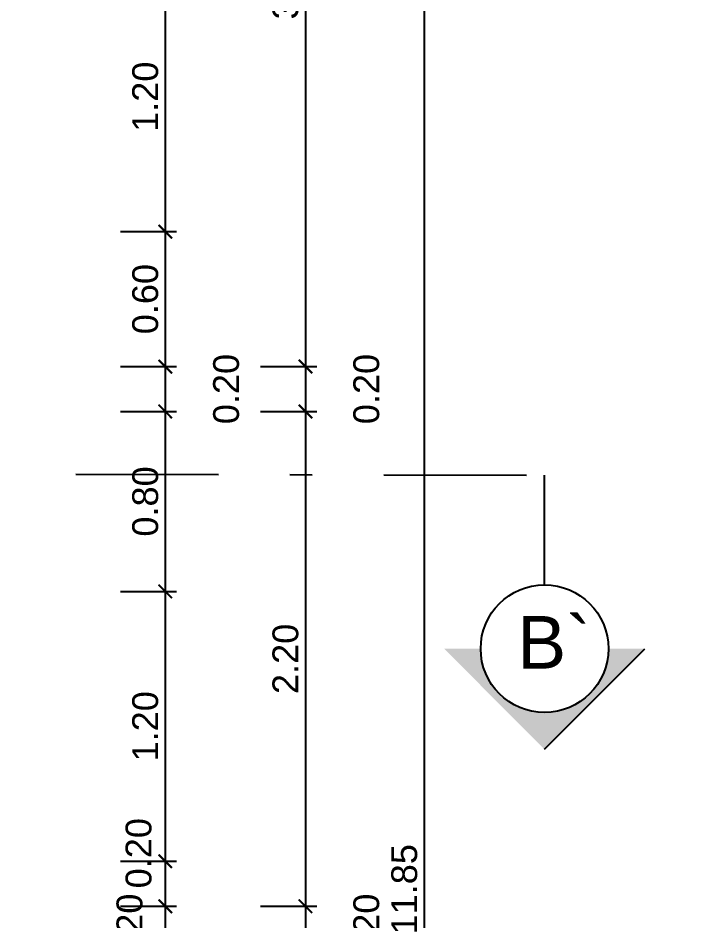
# Model space of a CAD drawing. Header units: feet. Extents: x -417 to 46, y -646 to -218.
# Drawn here: x -86.374 to -83.332, y -491.393 to -487.377 of the extents above; entities that cross this region are included whole.
import ezdxf

# ---------------------------------------------------------------- set-up
doc = ezdxf.new("R2010")
doc.units = ezdxf.units.FT
doc.header["$MEASUREMENT"] = 0
doc.linetypes.add('DASHDOT', pattern=[25.4, 12.7, -6.35, 0, -6.35])
for name, color, linetype in [('DIM', 10, 'Continuous'), ('GRDUTIY', 5, 'Continuous'), ('TEXXT', 8, 'Continuous')]:
    doc.layers.add(name, color=color, linetype=linetype)
doc.layers.add('DIM-COTAS', color=1, linetype='Continuous', lineweight=5)
doc.layers.add('TXT', color=2, linetype='Continuous', lineweight=9)
doc.styles.add('ads', font='trebuc.ttf', dxfattribs={"height": 0.14})
doc.styles.add('DAMIAN', font='arial.ttf', dxfattribs={"height": 0.12})
doc.styles.get("Standard").update_dxf_attribs({"font": 'arial.ttf', "height": 0.115})
doc.dimstyles.new('KEILY', dxfattribs={"dimtxt": 0.115, "dimasz": 0.06, "dimexe": 0.05, "dimexo": 0.2, "dimgap": 0.03, "dimtad": 1, "dimzin": 1, "dimdsep": 46, "dimtxsty": 'Standard', "dimblk": 'ARCHTICK', "dimcen": 2.5, "dimdle": 0.03, "dimclrd": 256, "dimclre": 256, "dimclrt": 7, "dimadec": 0, "dimazin": 0, "dimtfac": 1, "dimtmove": 2, "dimatfit": 3, "dimfxl": 0.2, "dimfxlon": 1, "dimtolj": 1, "dimtzin": 1, "dimarcsym": 0})

# ---------------------------------------------------------------- blocks, each defined once
blk = doc.blocks.new('_ArchTick')
at = {"layer": 'DIM-COTAS', "color": 0, "const_width": 0.15}
blk.add_lwpolyline([(-0.5, -0.5), (0.5, 0.5)], dxfattribs=at)
blk = doc.blocks.new('*D1450')
at = {"layer": 'Defpoints', "color": 0, "transparency": 16777216}
for p in [(-86.15282349207763, -487.127455095158), (-86.15282349207757, -488.327455095158), (-85.71905153488993, -488.327455095158)]:
    blk.add_point(p, dxfattribs=at)
at = {"layer": 'DIM', "lineweight": -2, "transparency": 16777216}
for p, q in [((-85.71905153488993, -487.0974550951581), (-85.71905153488993, -488.357455095158)), ((-85.91905153488993, -487.127455095158), (-85.66905153488993, -487.127455095158)), ((-85.91905153488993, -488.327455095158), (-85.66905153488993, -488.327455095158))]:
    blk.add_line(p, q, dxfattribs=at)
at = {"layer": 'DIM', "lineweight": -2, "transparency": 16777216, "xscale": 0.06, "yscale": 0.06, "zscale": 0.06}
for p, rotation in [((-85.71905153488993, -487.127455095158), 90), ((-85.71905153488993, -488.327455095158), 270)]:
    blk.add_blockref('_ArchTick', p, dxfattribs=dict(at, rotation=rotation))
at = {"layer": 'DIM', "color": 7, "transparency": 16777216, "insert": (-85.80776742847783, -487.727455095158), "char_height": 0.115, "attachment_point": 5, "rotation": 90}
blk.add_mtext('\\A1;1.20', dxfattribs=at)
blk = doc.blocks.new('*D1451')
at = {"layer": 'Defpoints', "color": 0, "transparency": 16777216}
for p in [(-86.15282349207757, -488.327455095158), (-86.35282349207776, -488.927455095158), (-85.71905153488993, -488.927455095158)]:
    blk.add_point(p, dxfattribs=at)
at = {"layer": 'DIM', "lineweight": -2, "transparency": 16777216}
for p, q in [((-85.71905153488993, -488.2974550951581), (-85.71905153488993, -488.957455095158)), ((-85.91905153488993, -488.327455095158), (-85.66905153488993, -488.327455095158)), ((-85.91905153488993, -488.927455095158), (-85.66905153488993, -488.927455095158))]:
    blk.add_line(p, q, dxfattribs=at)
at = {"layer": 'DIM', "lineweight": -2, "transparency": 16777216, "xscale": 0.06, "yscale": 0.06, "zscale": 0.06}
for p, rotation in [((-85.71905153488993, -488.327455095158), 90), ((-85.71905153488993, -488.927455095158), 270)]:
    blk.add_blockref('_ArchTick', p, dxfattribs=dict(at, rotation=rotation))
at = {"layer": 'DIM', "color": 7, "transparency": 16777216, "insert": (-85.80776742847783, -488.627455095158), "char_height": 0.115, "attachment_point": 5, "rotation": 90}
blk.add_mtext('\\A1;0.60', dxfattribs=at)
blk = doc.blocks.new('*D1452')
at = {"layer": 'Defpoints', "color": 0, "transparency": 16777216}
for p in [(-86.35282349207776, -488.927455095158), (-86.35282349207779, -489.1274550951582), (-85.71905153488993, -489.1274550951582)]:
    blk.add_point(p, dxfattribs=at)
at = {"layer": 'DIM', "lineweight": -2, "transparency": 16777216}
for p, q in [((-85.71905153488993, -488.897455095158), (-85.71905153488993, -489.1574550951581)), ((-85.91905153488993, -488.927455095158), (-85.66905153488993, -488.927455095158)), ((-85.91905153488993, -489.1274550951582), (-85.66905153488993, -489.1274550951582))]:
    blk.add_line(p, q, dxfattribs=at)
at = {"layer": 'DIM', "lineweight": -2, "transparency": 16777216, "xscale": 0.06, "yscale": 0.06, "zscale": 0.06}
for p, rotation in [((-85.71905153488993, -488.927455095158), 90), ((-85.71905153488993, -489.1274550951582), 270)]:
    blk.add_blockref('_ArchTick', p, dxfattribs=dict(at, rotation=rotation))
at = {"layer": 'DIM', "color": 7, "transparency": 16777216, "insert": (-85.44790385412585, -489.0274550951581), "char_height": 0.115, "attachment_point": 5, "rotation": 90}
blk.add_mtext('\\A1;0.20', dxfattribs=at)
blk = doc.blocks.new('*D1453')
at = {"layer": 'Defpoints', "color": 0, "transparency": 16777216}
for p in [(-86.35282349207779, -489.1274550951582), (-86.15282349207769, -489.927455095158), (-85.71905153488993, -489.927455095158)]:
    blk.add_point(p, dxfattribs=at)
at = {"layer": 'DIM', "lineweight": -2, "transparency": 16777216}
for p, q in [((-85.71905153488993, -489.0974550951582), (-85.71905153488993, -489.957455095158)), ((-85.91905153488993, -489.1274550951582), (-85.66905153488993, -489.1274550951582)), ((-85.91905153488993, -489.927455095158), (-85.66905153488993, -489.927455095158))]:
    blk.add_line(p, q, dxfattribs=at)
at = {"layer": 'DIM', "lineweight": -2, "transparency": 16777216, "xscale": 0.06, "yscale": 0.06, "zscale": 0.06}
for p, rotation in [((-85.71905153488993, -489.1274550951582), 90), ((-85.71905153488993, -489.927455095158), 270)]:
    blk.add_blockref('_ArchTick', p, dxfattribs=dict(at, rotation=rotation))
at = {"layer": 'DIM', "color": 7, "transparency": 16777216, "insert": (-85.80776742847783, -489.5274550951581), "char_height": 0.115, "attachment_point": 5, "rotation": 90}
blk.add_mtext('\\A1;0.80', dxfattribs=at)
blk = doc.blocks.new('*D1454')
at = {"layer": 'Defpoints', "color": 0, "transparency": 16777216}
for p in [(-86.15282349207769, -489.927455095158), (-86.15282349207726, -491.1274550951582), (-85.71905153488993, -491.1274550951582)]:
    blk.add_point(p, dxfattribs=at)
at = {"layer": 'DIM', "lineweight": -2, "transparency": 16777216}
for p, q in [((-85.71905153488993, -489.897455095158), (-85.71905153488993, -491.1574550951581)), ((-85.91905153488993, -489.927455095158), (-85.66905153488993, -489.927455095158)), ((-85.91905153488993, -491.1274550951582), (-85.66905153488993, -491.1274550951582))]:
    blk.add_line(p, q, dxfattribs=at)
at = {"layer": 'DIM', "lineweight": -2, "transparency": 16777216, "xscale": 0.06, "yscale": 0.06, "zscale": 0.06}
for p, rotation in [((-85.71905153488993, -489.927455095158), 90), ((-85.71905153488993, -491.1274550951582), 270)]:
    blk.add_blockref('_ArchTick', p, dxfattribs=dict(at, rotation=rotation))
at = {"layer": 'DIM', "color": 7, "transparency": 16777216, "insert": (-85.80776742847783, -490.5274550951581), "char_height": 0.115, "attachment_point": 5, "rotation": 90}
blk.add_mtext('\\A1;1.20', dxfattribs=at)
blk = doc.blocks.new('*D1455')
at = {"layer": 'Defpoints', "color": 0, "transparency": 16777216}
for p in [(-86.15282349207726, -491.1274550951582), (-86.43820256275853, -491.3278911104792), (-85.71905153488993, -491.3278911104792)]:
    blk.add_point(p, dxfattribs=at)
at = {"layer": 'DIM', "lineweight": -2, "transparency": 16777216}
for p, q in [((-85.71905153488993, -491.0974550951582), (-85.71905153488993, -491.3578911104792)), ((-85.91905153488993, -491.1274550951582), (-85.66905153488993, -491.1274550951582)), ((-85.91905153488993, -491.3278911104792), (-85.66905153488993, -491.3278911104792))]:
    blk.add_line(p, q, dxfattribs=at)
at = {"layer": 'DIM', "lineweight": -2, "transparency": 16777216, "xscale": 0.06, "yscale": 0.06, "zscale": 0.06}
for p, rotation in [((-85.71905153488993, -491.1274550951582), 90), ((-85.71905153488993, -491.3278911104792), 270)]:
    blk.add_blockref('_ArchTick', p, dxfattribs=dict(at, rotation=rotation))
at = {"layer": 'DIM', "color": 7, "transparency": 16777216, "insert": (-85.83737269027566, -491.0918715378755), "char_height": 0.115, "attachment_point": 5, "rotation": 90}
blk.add_mtext('\\A1;0.20', dxfattribs=at)
blk = doc.blocks.new('*D1463')
at = {"layer": 'Defpoints', "color": 0, "transparency": 16777216}
for p in [(-85.66905153488993, -485.527455095158), (-85.66905153488993, -488.927455095158), (-85.0952982913133, -488.927455095158)]:
    blk.add_point(p, dxfattribs=at)
at = {"layer": 'DIM', "lineweight": -2, "transparency": 16777216}
for p, q in [((-85.0952982913133, -485.497455095158), (-85.0952982913133, -488.957455095158)), ((-85.2952982913133, -485.527455095158), (-85.0452982913133, -485.527455095158)), ((-85.2952982913133, -488.927455095158), (-85.0452982913133, -488.927455095158))]:
    blk.add_line(p, q, dxfattribs=at)
at = {"layer": 'DIM', "lineweight": -2, "transparency": 16777216, "xscale": 0.06, "yscale": 0.06, "zscale": 0.06}
for p, rotation in [((-85.0952982913133, -485.527455095158), 90), ((-85.0952982913133, -488.927455095158), 270)]:
    blk.add_blockref('_ArchTick', p, dxfattribs=dict(at, rotation=rotation))
at = {"layer": 'DIM', "color": 7, "transparency": 16777216, "insert": (-85.18405340727502, -487.227455095158), "char_height": 0.115, "attachment_point": 5, "rotation": 90}
blk.add_mtext('\\A1;3.40', dxfattribs=at)
blk = doc.blocks.new('*D1464')
at = {"layer": 'Defpoints', "color": 0, "transparency": 16777216}
for p in [(-85.66905153488993, -488.927455095158), (-85.66905153488993, -489.1274550951582), (-85.0952982913133, -489.1274550951582)]:
    blk.add_point(p, dxfattribs=at)
at = {"layer": 'DIM', "lineweight": -2, "transparency": 16777216}
for p, q in [((-85.0952982913133, -488.897455095158), (-85.0952982913133, -489.1574550951581)), ((-85.2952982913133, -488.927455095158), (-85.0452982913133, -488.927455095158)), ((-85.2952982913133, -489.1274550951582), (-85.0452982913133, -489.1274550951582))]:
    blk.add_line(p, q, dxfattribs=at)
at = {"layer": 'DIM', "lineweight": -2, "transparency": 16777216, "xscale": 0.06, "yscale": 0.06, "zscale": 0.06}
for p, rotation in [((-85.0952982913133, -488.927455095158), 90), ((-85.0952982913133, -489.1274550951582), 270)]:
    blk.add_blockref('_ArchTick', p, dxfattribs=dict(at, rotation=rotation))
at = {"layer": 'DIM', "color": 7, "transparency": 16777216, "insert": (-84.82415061054922, -489.0274550951581), "char_height": 0.115, "attachment_point": 5, "rotation": 90}
blk.add_mtext('\\A1;0.20', dxfattribs=at)
blk = doc.blocks.new('*D1471')
at = {"layer": 'Defpoints', "color": 0, "transparency": 16777216}
for p in [(-86.43820256275853, -491.3278911104792), (-86.43900089127997, -491.5278911104795), (-85.71905153488993, -491.5278911104795)]:
    blk.add_point(p, dxfattribs=at)
at = {"layer": 'DIM', "lineweight": -2, "transparency": 16777216}
for p, q in [((-85.71905153488993, -491.2978911104792), (-85.71905153488993, -491.5578911104794)), ((-85.91905153488993, -491.3278911104792), (-85.66905153488993, -491.3278911104792)), ((-85.91905153488993, -491.5278911104795), (-85.66905153488993, -491.5278911104795))]:
    blk.add_line(p, q, dxfattribs=at)
at = {"layer": 'DIM', "lineweight": -2, "transparency": 16777216, "xscale": 0.06, "yscale": 0.06, "zscale": 0.06}
for p, rotation in [((-85.71905153488993, -491.3278911104792), 90), ((-85.71905153488993, -491.5278911104795), 270)]:
    blk.add_blockref('_ArchTick', p, dxfattribs=dict(at, rotation=rotation))
at = {"layer": 'DIM', "color": 7, "transparency": 16777216, "insert": (-85.87786684739481, -491.4278911104793), "char_height": 0.115, "attachment_point": 5, "rotation": 90}
blk.add_mtext('\\A1;0.20', dxfattribs=at)
blk = doc.blocks.new('*D1465')
at = {"layer": 'Defpoints', "color": 0, "transparency": 16777216}
for p in [(-85.66905153488993, -489.1274550951582), (-85.66905153488993, -491.3278911104792), (-85.0952982913133, -491.3278911104792)]:
    blk.add_point(p, dxfattribs=at)
at = {"layer": 'DIM', "lineweight": -2, "transparency": 16777216}
for p, q in [((-85.0952982913133, -489.0974550951582), (-85.0952982913133, -491.3578911104792)), ((-85.2952982913133, -489.1274550951582), (-85.0452982913133, -489.1274550951582)), ((-85.2952982913133, -491.3278911104792), (-85.0452982913133, -491.3278911104792))]:
    blk.add_line(p, q, dxfattribs=at)
at = {"layer": 'DIM', "lineweight": -2, "transparency": 16777216, "xscale": 0.06, "yscale": 0.06, "zscale": 0.06}
for p, rotation in [((-85.0952982913133, -489.1274550951582), 90), ((-85.0952982913133, -491.3278911104792), 270)]:
    blk.add_blockref('_ArchTick', p, dxfattribs=dict(at, rotation=rotation))
at = {"layer": 'DIM', "color": 7, "transparency": 16777216, "insert": (-85.1840141849012, -490.2276731028187), "char_height": 0.115, "attachment_point": 5, "rotation": 90}
blk.add_mtext('\\A1;2.20', dxfattribs=at)
blk = doc.blocks.new('*D1466')
at = {"layer": 'Defpoints', "color": 0, "transparency": 16777216}
for p in [(-85.66905153488993, -491.3278911104792), (-85.66905153488993, -491.5278911104795), (-85.0952982913133, -491.5278911104795)]:
    blk.add_point(p, dxfattribs=at)
at = {"layer": 'DIM', "lineweight": -2, "transparency": 16777216}
for p, q in [((-85.0952982913133, -491.2978911104792), (-85.0952982913133, -491.5578911104794)), ((-85.2952982913133, -491.3278911104792), (-85.0452982913133, -491.3278911104792)), ((-85.2952982913133, -491.5278911104795), (-85.0452982913133, -491.5278911104795))]:
    blk.add_line(p, q, dxfattribs=at)
at = {"layer": 'DIM', "lineweight": -2, "transparency": 16777216, "xscale": 0.06, "yscale": 0.06, "zscale": 0.06}
for p, rotation in [((-85.0952982913133, -491.3278911104792), 90), ((-85.0952982913133, -491.5278911104795), 270)]:
    blk.add_blockref('_ArchTick', p, dxfattribs=dict(at, rotation=rotation))
at = {"layer": 'DIM', "color": 7, "transparency": 16777216, "insert": (-84.82415061054922, -491.4278911104793), "char_height": 0.115, "attachment_point": 5, "rotation": 90}
blk.add_mtext('\\A1;0.20', dxfattribs=at)
blk = doc.blocks.new('*D1470')
at = {"layer": 'Defpoints', "color": 0, "transparency": 16777216}
for p in [(-85.0452982913133, -485.327455095158), (-84.56652737980372, -485.327455095158), (-85.0452982913133, -497.1774550951588)]:
    blk.add_point(p, dxfattribs=at)
at = {"layer": 'DIM', "lineweight": -2, "transparency": 16777216}
for p, q in [((-84.56652737980372, -497.2074550951588), (-84.56652737980372, -485.2974550951581)), ((-84.76652737980372, -485.327455095158), (-84.51652737980372, -485.327455095158)), ((-84.76652737980372, -497.1774550951588), (-84.51652737980372, -497.1774550951588))]:
    blk.add_line(p, q, dxfattribs=at)
at = {"layer": 'DIM', "lineweight": -2, "transparency": 16777216, "xscale": 0.06, "yscale": 0.06, "zscale": 0.06}
for p, rotation in [((-84.56652737980372, -485.327455095158), 90), ((-84.56652737980372, -497.1774550951588), 270)]:
    blk.add_blockref('_ArchTick', p, dxfattribs=dict(at, rotation=rotation))
at = {"layer": 'DIM', "color": 7, "transparency": 16777216, "insert": (-84.65524327339162, -491.2524550951584), "char_height": 0.115, "attachment_point": 5, "rotation": 90}
blk.add_mtext('\\A1;11.85', dxfattribs=at)
blk = doc.blocks.new('*D1534')
at = {"layer": 'Defpoints', "color": 0, "transparency": 16777216}
for p in [(-76.15810491246894, -487.277455095163), (-102.945029356059, -488.9274550951582), (-75.87655146559031, -488.9274550951582)]:
    blk.add_point(p, dxfattribs=at)
at = {"layer": 'DIM', "lineweight": -2, "transparency": 16777216}
for p, q in [((-75.87655146559031, -487.247455095163), (-75.87655146559031, -488.9574550951581)), ((-75.95810491246894, -487.277455095163), (-75.82655146559031, -487.277455095163)), ((-76.07655146559031, -488.9274550951582), (-75.82655146559031, -488.9274550951582))]:
    blk.add_line(p, q, dxfattribs=at)
at = {"layer": 'DIM', "lineweight": -2, "transparency": 16777216, "xscale": 0.06, "yscale": 0.06, "zscale": 0.06}
for p, rotation in [((-75.87655146559031, -487.277455095163), 90), ((-75.87655146559031, -488.9274550951582), 270)]:
    blk.add_blockref('_ArchTick', p, dxfattribs=dict(at, rotation=rotation))
at = {"layer": 'DIM', "color": 7, "transparency": 16777216, "insert": (-75.96526735917821, -488.1024550951606), "char_height": 0.115, "attachment_point": 5, "rotation": 90}
blk.add_mtext('\\A1;1.65', dxfattribs=at)

msp = doc.modelspace()

# ---------------------------------------------------------------- hatches: boundary and pattern name
at = {"layer": 'GRDUTIY'}
h = msp.add_hatch(color=256, dxfattribs=at)
edge = h.paths.add_edge_path()
edge.add_line((-84.31582341041403, -490.1822481324658), (-84.47874065024561, -490.1822481324658))
edge.add_line((-84.47874065024561, -490.1822481324658), (-84.03185191242855, -490.6298164901588))
edge.add_line((-84.03185191242855, -490.6298164901588), (-83.58496317461149, -490.1822481324658))
edge.add_line((-83.58496317461149, -490.1822481324658), (-83.74788041444307, -490.1822481324658))
edge.add_ellipse((-84.03185191242855, -490.1822481324658), major_axis=(0.2007981718885526, -0.2007981718885527), ratio=0.999999999999962, start_angle=225.0000000000011, end_angle=405.0000000000011, ccw=False)

# ---------------------------------------------------------------- linework, layer by layer
at = {"layer": 'GRDUTIY', "color": 8, "linetype": 'DASHDOT', "ltscale": 0.05}
msp.add_line((-110.7774478468784, -489.3631440748619), (-84.03185191242855, -489.4101488089774), dxfattribs=at)
at = {"layer": 'GRDUTIY', "color": 8, "linetype": 'DASHDOT'}
msp.add_line((-84.03185191242855, -489.8982766344803), (-84.03185191242855, -489.410148808981), dxfattribs=at)
at = {"layer": 'GRDUTIY'}
msp.add_line((-84.03187497125882, -490.6298164901588), (-83.58498623344175, -490.1822481324658), dxfattribs=at)
at = {"layer": 'GRDUTIY', "color": 3}
msp.add_circle((-84.03185191242855, -490.1822481324658), 0.2839714979845127, dxfattribs=at)

# ---------------------------------------------------------------- texts
at = {"layer": 'TEXXT', "insert": (-84.1535395675547, -490.0369238443769), "char_height": 0.234, "width": 3.63, "attachment_point": 1, "style": 'DAMIAN'}
msp.add_mtext('B`', dxfattribs=at)
at = {"layer": 'TXT', "char_height": 0.1, "width": 2.837999999999976, "attachment_point": 2, "style": 'ads', "bg_fill": 2}
for s, insert in [('DORMITORIO #1', (-87.78680192350006, -488.1175535188906)), ('BAÑO', (-87.65053221845778, -489.7874378231691))]:
    msp.add_mtext(s, dxfattribs=dict(at, insert=insert))

# ---------------------------------------------------------------- dimensions: what is measured, and where the dimension line sits
at = {"layer": 'DIM'}
for base, p1, p2, picture, middle in [((-84.56652737980372, -485.327455095158), (-85.0452982913133, -497.1774550951588), (-85.0452982913133, -485.327455095158), '*D1470', (-84.65524327339162, -491.2524550951584)), ((-85.0952982913133, -488.927455095158), (-85.66905153488993, -485.527455095158), (-85.66905153488993, -488.927455095158), '*D1463', (-85.18405340727502, -487.227455095158)), ((-85.71905153488993, -488.327455095158), (-86.15282349207763, -487.127455095158), (-86.15282349207757, -488.327455095158), '*D1450', (-85.80776742847783, -487.727455095158)), ((-85.71905153488993, -488.927455095158), (-86.15282349207757, -488.327455095158), (-86.35282349207776, -488.927455095158), '*D1451', (-85.80776742847783, -488.627455095158)), ((-85.71905153488993, -489.1274550951582), (-86.35282349207776, -488.927455095158), (-86.35282349207779, -489.1274550951582), '*D1452', (-85.44790385412585, -489.0274550951581)), ((-85.0952982913133, -489.1274550951582), (-85.66905153488993, -488.927455095158), (-85.66905153488993, -489.1274550951582), '*D1464', (-84.82415061054922, -489.0274550951581)), ((-85.0952982913133, -491.3278911104792), (-85.66905153488993, -489.1274550951582), (-85.66905153488993, -491.3278911104792), '*D1465', (-85.1840141849012, -490.2276731028187)), ((-85.71905153488993, -491.1274550951582), (-86.15282349207769, -489.927455095158), (-86.15282349207726, -491.1274550951582), '*D1454', (-85.80776742847783, -490.5274550951581)), ((-85.0952982913133, -491.5278911104795), (-85.66905153488993, -491.3278911104792), (-85.66905153488993, -491.5278911104795), '*D1466', (-84.82415061054922, -491.4278911104793))]:
    dim = msp.add_linear_dim(base=base, p1=p1, p2=p2, angle=90, dimstyle='KEILY', dxfattribs=at)
    dim.commit()
    dim.dimension.update_dxf_attribs({"geometry": picture, "text_midpoint": middle})
for base, p1, p2, picture, middle in [((-85.71905153488993, -491.3278911104792), (-86.15282349207726, -491.1274550951582), (-86.43820256275853, -491.3278911104792), '*D1455', (-85.83737269027566, -491.0918715378755)), ((-85.71905153488993, -491.5278911104795), (-86.43820256275853, -491.3278911104792), (-86.43900089127997, -491.5278911104795), '*D1471', (-85.87786684739481, -491.4278911104793))]:
    dim = msp.add_linear_dim(base=base, p1=p1, p2=p2, angle=90, dimstyle='KEILY', dxfattribs=at)
    dim.commit()
    dim.dimension.update_dxf_attribs({"geometry": picture, "text_midpoint": middle, "dimtype": 160})

# ---------------------------------------------------------------- next in the draw order: dimensions: what is measured, and where the dimension line sits
for base, p1, p2, picture, middle in [((-75.87655146559031, -488.9274550951582), (-76.15810491246894, -487.277455095163), (-102.945029356059, -488.9274550951582), '*D1534', (-75.96526735917821, -488.1024550951606)), ((-85.71905153488993, -489.927455095158), (-86.35282349207779, -489.1274550951582), (-86.15282349207769, -489.927455095158), '*D1453', (-85.80776742847783, -489.5274550951581))]:
    dim = msp.add_linear_dim(base=base, p1=p1, p2=p2, angle=90, dimstyle='KEILY', dxfattribs=at)
    dim.commit()
    dim.dimension.update_dxf_attribs({"geometry": picture, "text_midpoint": middle})

doc.saveas('drawing.dxf')
